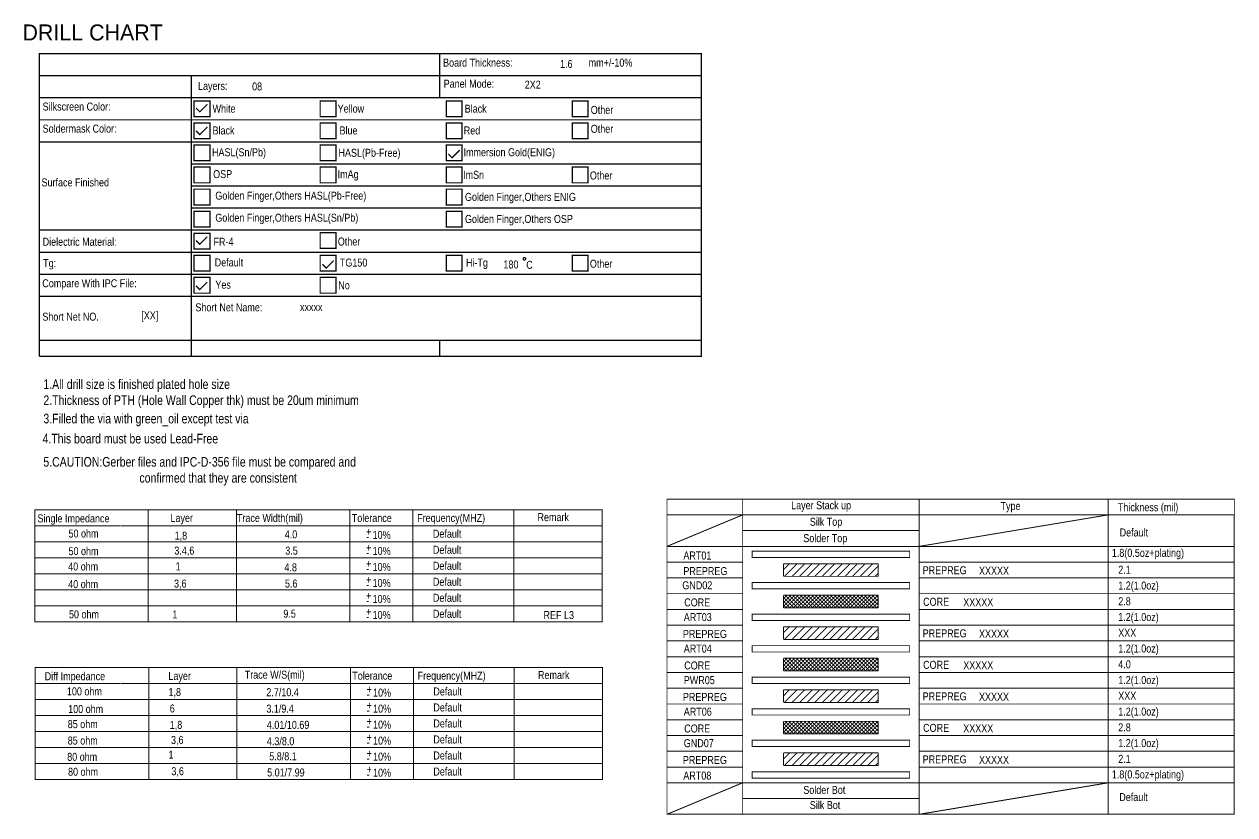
# Model space of a CAD drawing. Extents: x -9 to 288, y -8 to 181.
# Drawn here: x 96.2 to 288.3, y 55.2 to 180.6 of the extents above; entities that cross this region are included whole.
import ezdxf

# ---------------------------------------------------------------- set-up
doc = ezdxf.new("R2010")
doc.units = 0
doc.layers.add('BOARD_GEOMETRY_DIMENSION', color=2, linetype='CONTINUOUS')

msp = doc.modelspace()

# ---------------------------------------------------------------- linework, layer by layer
at = {"layer": 'BOARD_GEOMETRY_DIMENSION'}
for points, const_width in [([(203.612242, 130.43916), (98.612198, 130.43916), (98.612198, 175.939196), (203.612242, 175.939196)], 0.2032), ([(123.153424, 165.939216), (125.653546, 165.939216), (125.653546, 168.439338), (123.153424, 168.439338)], 0.2032), ([(143.153384, 165.939216), (145.653506, 165.939216), (145.653506, 168.439338), (143.153384, 168.439338)], 0.2032), ([(163.153344, 165.939216), (165.653466, 165.939216), (165.653466, 168.439338), (163.153344, 168.439338)], 0.2032), ([(183.153558, 165.939216), (185.653426, 165.939216), (185.653426, 168.439338), (183.153558, 168.439338)], 0.2032), ([(123.153424, 162.43935), (125.653546, 162.43935), (125.653546, 164.939218), (123.153424, 164.939218)], 0.2032), ([(143.153384, 162.43935), (145.653506, 162.43935), (145.653506, 164.939218), (143.153384, 164.939218)], 0.2032), ([(163.153344, 162.43935), (165.653466, 162.43935), (165.653466, 164.939218), (163.153344, 164.939218)], 0.2032), ([(183.153558, 162.43935), (185.653426, 162.43935), (185.653426, 164.939218), (183.153558, 164.939218)], 0.2032), ([(123.153424, 158.93923), (125.653546, 158.93923), (125.653546, 161.439352), (123.153424, 161.439352)], 0.2032), ([(143.153384, 158.93923), (145.653506, 158.93923), (145.653506, 161.439352), (143.153384, 161.439352)], 0.2032), ([(163.153344, 158.93923), (165.653466, 158.93923), (165.653466, 161.439352), (163.153344, 161.439352)], 0.2032), ([(123.153424, 155.439364), (125.653546, 155.439364), (125.653546, 157.939232), (123.153424, 157.939232)], 0.2032), ([(143.153384, 155.439364), (145.653506, 155.439364), (145.653506, 157.939232), (143.153384, 157.939232)], 0.2032), ([(163.153344, 155.439364), (165.653466, 155.439364), (165.653466, 157.939232), (163.153344, 157.939232)], 0.2032), ([(183.153558, 155.439364), (185.653426, 155.439364), (185.653426, 157.939232), (183.153558, 157.939232)], 0.2032), ([(123.153424, 151.939244), (125.653546, 151.939244), (125.653546, 154.439366), (123.153424, 154.439366)], 0.2032), ([(163.153344, 151.939244), (165.653466, 151.939244), (165.653466, 154.439366), (163.153344, 154.439366)], 0.2032), ([(123.153424, 148.439378), (125.653546, 148.439378), (125.653546, 150.939246), (123.153424, 150.939246)], 0.2032), ([(163.153344, 148.439378), (165.653466, 148.439378), (165.653466, 150.939246), (163.153344, 150.939246)], 0.2032), ([(123.153424, 144.939258), (125.653546, 144.939258), (125.653546, 147.43938), (123.153424, 147.43938)], 0.2032), ([(143.153384, 145.039334), (145.653506, 145.039334), (145.653506, 147.539202), (143.153384, 147.539202)], 0.2032), ([(123.153424, 141.439392), (125.653546, 141.439392), (125.653546, 143.93926), (123.153424, 143.93926)], 0.2032), ([(143.153384, 141.439392), (145.653506, 141.439392), (145.653506, 143.93926), (143.153384, 143.93926)], 0.2032), ([(163.153344, 141.439392), (165.653466, 141.439392), (165.653466, 143.93926), (163.153344, 143.93926)], 0.2032), ([(183.153558, 141.439392), (185.653426, 141.439392), (185.653426, 143.93926), (183.153558, 143.93926)], 0.2032), ([(123.153424, 137.939272), (125.653546, 137.939272), (125.653546, 140.439394), (123.153424, 140.439394)], 0.2032), ([(143.153384, 137.939272), (145.653506, 137.939272), (145.653506, 140.439394), (143.153384, 140.439394)], 0.2032), ([(288.17951, 105.27157), (288.17951, 102.771702), (198.17969, 102.771702), (198.17969, 105.27157)], 0.150114), ([(97.87509, 103.5812), (187.87491, 103.5812), (187.87491, 93.4212), (97.87509, 93.4212)], 0.151892), ([(211.679536, 96.021652), (236.679486, 96.021652), (236.679486, 97.02165), (211.679536, 97.02165)], 0.150114), ([(211.679536, 91.021662), (236.679486, 91.021662), (236.679486, 92.02166), (211.679536, 92.02166)], 0.150114), ([(211.679536, 86.021672), (236.679486, 86.021672), (236.679486, 87.02167), (211.679536, 87.02167)], 0.150114), ([(211.679536, 81.021682), (236.679486, 81.021682), (236.679486, 82.02168), (211.679536, 82.02168)], 0.150114), ([(97.95129, 78.5622), (187.95111, 78.5622), (187.95111, 68.4022), (97.95129, 68.4022)], 0.151892), ([(211.679536, 76.021692), (236.679486, 76.021692), (236.679486, 77.02169), (211.679536, 77.02169)], 0.150114), ([(211.679536, 71.021702), (236.679486, 71.021702), (236.679486, 72.0217), (211.679536, 72.0217)], 0.150114), ([(211.679536, 66.021712), (236.679486, 66.021712), (236.679486, 67.02171), (211.679536, 67.02171)], 0.150114), ([(211.679536, 61.021722), (236.679486, 61.021722), (236.679486, 62.02172), (211.679536, 62.02172)], 0.150114), ([(198.17969, 55.27167), (288.17951, 55.27167), (288.17951, 60.27166), (198.17969, 60.27166)], 0.1524)]:
    msp.add_lwpolyline(points, close=True, dxfattribs=dict(at, const_width=const_width))
for points, const_width in [([(162.112198, 175.939196), (162.112198, 172.43933)], 0.2032), ([(98.612198, 172.43933), (203.612242, 172.43933)], 0.2032), ([(122.702066, 172.43933), (122.702066, 168.93921)], 0.2032), ([(162.112198, 172.43933), (162.112198, 168.93921)], 0.2032), ([(98.612198, 168.93921), (203.612242, 168.93921)], 0.2032), ([(122.702066, 161.939224), (122.702066, 168.93921)], 0.2032), ([(123.453398, 167.300656), (124.053346, 166.700708), (125.253496, 167.900604)], 0.2032), ([(98.612198, 165.439344), (203.612242, 165.439344)], 0.2032), ([(123.453398, 163.70046), (124.053346, 163.100512), (125.253496, 164.300662)], 0.2032), ([(98.612198, 161.939224), (201.482198, 161.939224)], 0.2032), ([(98.612198, 161.939224), (203.612242, 161.939224)], 0.2032), ([(122.702066, 146.359372), (122.702066, 161.939224)], 0.2032), ([(163.488751, 160.02), (164.088699, 159.420052), (165.288849, 160.619948)], 0.2032), ([(122.702066, 158.439358), (203.612242, 158.439358)], 0.2032), ([(122.702066, 154.939238), (203.612242, 154.939238)], 0.2032), ([(122.702066, 151.439372), (203.612242, 151.439372)], 0.2032), ([(98.612198, 147.939252), (203.612242, 147.939252)], 0.2032), ([(122.702066, 147.939252), (122.702066, 144.439386)], 0.2032), ([(123.453398, 146.300698), (124.053346, 145.700496), (125.253496, 146.900646)], 0.2032), ([(98.612198, 144.439386), (203.612242, 144.439386)], 0.2032), ([(122.702066, 140.939266), (122.702066, 144.439386)], 0.2032), ([(143.524351, 142.5194), (144.124299, 141.919452), (145.324449, 143.119348)], 0.2032), ([(98.612198, 140.939266), (203.612242, 140.939266)], 0.2032), ([(122.702066, 140.939266), (122.702066, 137.4394)], 0.2032), ([(123.453398, 139.10056), (124.053346, 138.500612), (125.253496, 139.700508)], 0.2032), ([(98.612198, 137.4394), (203.612242, 137.4394)], 0.2032), ([(122.702066, 137.4394), (122.702066, 130.528568)], 0.2032), ([(203.612242, 130.43916), (203.612242, 127.89916), (98.612198, 127.89916)], 0.2032), ([(98.612198, 127.89916), (98.612198, 130.43916)], 0.2032), ([(122.702066, 130.43916), (122.702066, 127.89916)], 0.2032), ([(162.112198, 130.43916), (162.112198, 127.89916)], 0.2032), ([(210.179666, 60.27166), (210.179666, 105.27157)], 0.1524), ([(238.17961, 60.27166), (238.17961, 105.27157)], 0.1524), ([(268.17955, 60.27166), (268.17955, 105.27157)], 0.1524), ([(115.875054, 103.5812), (115.875054, 93.46692)], 0.151892), ([(129.875026, 103.5812), (129.875026, 93.46692)], 0.151892), ([(147.87499, 103.5812), (147.87499, 93.46692)], 0.151892), ([(157.87497, 103.5812), (157.87497, 93.46692)], 0.151892), ([(173.874938, 103.5812), (173.874938, 93.46692)], 0.151892), ([(198.17969, 97.771712), (210.179666, 102.771702)], 0.1524), ([(198.17969, 60.27166), (198.17969, 102.771702)], 0.1524), ([(238.17961, 97.771712), (268.17955, 102.771702)], 0.1524), ([(288.17951, 60.27166), (288.17951, 102.771702)], 0.1524), ([(111.411004, 101.0412), (97.87509, 101.0412)], 0.151892), ([(111.465106, 101.0412), (187.87491, 101.0412)], 0.151892), ([(210.179666, 100.27158), (238.17961, 100.27158)], 0.1524), ([(97.87509, 98.5012), (187.87491, 98.5012)], 0.151892), ([(97.87509, 95.9612), (187.87491, 95.9612)], 0.151892), ([(198.17969, 97.771712), (210.179666, 97.771712)], 0.150114), ([(210.179666, 97.771712), (238.17961, 97.771712)], 0.1524), ([(238.17961, 97.771712), (268.17955, 97.771712)], 0.1524), ([(268.17955, 97.771712), (288.17951, 97.771712)], 0.1524), ([(198.17969, 95.27159), (210.179666, 95.27159)], 0.150114), ([(216.679526, 95.021654), (231.679496, 95.021654)], 0.150114), ([(216.679526, 95.021654), (216.679526, 93.021658)], 0.150114), ([(216.679526, 93.021658), (231.679496, 93.021658), (231.679496, 95.021654)], 0.150114), ([(216.679526, 94.0816), (217.599514, 95.011494)], 0.150114), ([(216.81948, 93.021658), (218.779598, 94.981522)], 0.150114), ([(218.01963, 93.021658), (219.989654, 95.001588)], 0.150114), ([(219.219526, 93.021658), (221.19971, 95.001588)], 0.150114), ([(220.419676, 93.021658), (222.399606, 95.001588)], 0.150114), ([(221.619572, 93.021658), (223.609662, 95.011494)], 0.150114), ([(222.819722, 93.021658), (224.789492, 94.991682)], 0.150114), ([(224.019618, 93.021658), (225.999548, 95.001588)], 0.150114), ([(225.219514, 93.021658), (227.189538, 94.991682)], 0.150114), ([(226.419664, 93.021658), (228.389688, 95.001588)], 0.150114), ([(227.61956, 93.021658), (229.589584, 94.991682)], 0.150114), ([(228.81971, 93.021658), (230.79964, 95.001588)], 0.150114), ([(230.019606, 93.021658), (231.679496, 94.681548)], 0.150114), ([(238.17961, 95.27159), (268.17955, 95.27159)], 0.1524), ([(268.17955, 95.27159), (288.17951, 95.27159)], 0.1524), ([(187.87491, 93.4212), (187.87491, 90.8812), (97.87509, 90.8812), (97.87509, 93.4212)], 0.151892), ([(115.875054, 93.46692), (115.875054, 90.8812)], 0.151892), ([(129.875026, 93.46692), (129.875026, 90.8812)], 0.151892), ([(147.87499, 93.4212), (147.87499, 90.8812)], 0.151892), ([(157.87497, 93.46692), (157.87497, 90.8812)], 0.151892), ([(173.874938, 93.46692), (173.874938, 90.8812)], 0.151892), ([(198.17969, 92.771722), (210.179666, 92.771722)], 0.150114), ([(231.219502, 93.021658), (231.659684, 93.461586)], 0.150114), ([(238.17961, 92.771722), (268.17955, 92.771722)], 0.1524), ([(268.17955, 92.771722), (288.17951, 92.771722)], 0.1524), ([(187.87491, 90.8812), (187.87491, 88.3412), (97.87509, 88.3412), (97.87509, 90.8812)], 0.151892), ([(115.875054, 90.92692), (115.875054, 88.3412)], 0.151892), ([(129.875026, 90.92692), (129.875026, 88.3412)], 0.151892), ([(147.87499, 90.8812), (147.87499, 88.3412)], 0.151892), ([(157.87497, 90.92692), (157.87497, 88.3412)], 0.151892), ([(173.874938, 90.92692), (173.874938, 88.3412)], 0.151892), ([(198.17969, 90.2716), (210.179666, 90.2716)], 0.150114), ([(238.17961, 90.2716), (268.17955, 90.2716)], 0.1524), ([(268.17955, 90.2716), (288.17951, 90.2716)], 0.1524), ([(187.87491, 88.3412), (187.87491, 85.8012), (97.87509, 85.8012), (97.87509, 88.3412)], 0.151892), ([(115.875054, 88.38692), (115.875054, 85.8012)], 0.151892), ([(129.875026, 88.38692), (129.875026, 85.8012)], 0.151892), ([(147.87499, 88.3412), (147.87499, 85.8012)], 0.151892), ([(157.87497, 88.38692), (157.87497, 85.8012)], 0.151892), ([(173.874938, 88.38692), (173.874938, 85.8012)], 0.151892), ([(231.679496, 90.021664), (216.679526, 90.021664)], 0.150114), ([(216.679526, 88.28151), (218.41968, 90.021664)], 0.150114), ([(216.679526, 88.881712), (217.819478, 90.021664)], 0.150114), ([(216.679526, 88.021668), (216.679526, 90.021664)], 0.150114), ([(216.679526, 89.48166), (217.21953, 90.021664)], 0.150114), ([(218.319604, 88.021668), (216.679526, 89.661492)], 0.150114), ([(217.719656, 88.021668), (216.679526, 89.061544)], 0.150114), ([(217.119708, 88.021668), (216.679526, 88.461596)], 0.150114), ([(218.919552, 88.021668), (216.919556, 90.021664)], 0.150114), ([(217.019632, 88.021668), (219.019628, 90.021664)], 0.150114), ([(219.5195, 88.021668), (217.519504, 90.021664)], 0.150114), ([(217.61958, 88.021668), (219.619576, 90.021664)], 0.150114), ([(220.119702, 88.021668), (218.119706, 90.021664)], 0.150114), ([(218.219528, 88.021668), (220.219524, 90.021664)], 0.150114), ([(220.71965, 88.021668), (218.719654, 90.021664)], 0.150114), ([(218.819476, 88.021668), (220.819726, 90.021664)], 0.150114), ([(221.319598, 88.021668), (219.319602, 90.021664)], 0.150114), ([(219.419678, 88.021668), (221.419674, 90.021664)], 0.150114), ([(221.919546, 88.021668), (219.91955, 90.021664)], 0.150114), ([(220.019626, 88.021668), (222.019622, 90.021664)], 0.150114), ([(222.519494, 88.021668), (220.519498, 90.021664)], 0.150114), ([(220.619574, 88.021668), (222.61957, 90.021664)], 0.150114), ([(223.119696, 88.021668), (221.1197, 90.021664)], 0.150114), ([(221.219522, 88.021668), (223.219518, 90.021664)], 0.150114), ([(223.719644, 88.021668), (221.719648, 90.021664)], 0.150114), ([(221.819724, 88.021668), (223.81972, 90.021664)], 0.150114), ([(224.319592, 88.021668), (222.319596, 90.021664)], 0.150114), ([(222.419672, 88.021668), (224.419668, 90.021664)], 0.150114), ([(224.91954, 88.021668), (222.919544, 90.021664)], 0.150114), ([(223.01962, 88.021668), (225.019616, 90.021664)], 0.150114), ([(225.519488, 88.021668), (223.519492, 90.021664)], 0.150114), ([(223.619568, 88.021668), (225.619564, 90.021664)], 0.150114), ([(226.11969, 88.021668), (224.119694, 90.021664)], 0.150114), ([(224.219516, 88.021668), (226.219512, 90.021664)], 0.150114), ([(226.719638, 88.021668), (224.719642, 90.021664)], 0.150114), ([(224.819718, 88.021668), (226.819714, 90.021664)], 0.150114), ([(227.319586, 88.021668), (225.31959, 90.021664)], 0.150114), ([(225.419666, 88.021668), (227.419662, 90.021664)], 0.150114), ([(227.919534, 88.021668), (225.919538, 90.021664)], 0.150114), ([(226.019614, 88.021668), (228.01961, 90.021664)], 0.150114), ([(228.519482, 88.021668), (226.519486, 90.021664)], 0.150114), ([(226.619562, 88.021668), (228.619558, 90.021664)], 0.150114), ([(229.119684, 88.021668), (227.119688, 90.021664)], 0.150114), ([(227.21951, 88.021668), (229.219506, 90.021664)], 0.150114), ([(229.719632, 88.021668), (227.719636, 90.021664)], 0.150114), ([(227.819712, 88.021668), (229.819708, 90.021664)], 0.150114), ([(230.31958, 88.021668), (228.319584, 90.021664)], 0.150114), ([(228.41966, 88.021668), (230.419656, 90.021664)], 0.150114), ([(230.919528, 88.021668), (228.919532, 90.021664)], 0.150114), ([(229.019608, 88.021668), (231.019604, 90.021664)], 0.150114), ([(231.519476, 88.021668), (229.51948, 90.021664)], 0.150114), ([(229.619556, 88.021668), (231.619552, 90.021664)], 0.150114), ([(231.66959, 88.471502), (230.119682, 90.021664)], 0.150114), ([(230.219504, 88.021668), (231.679496, 89.48166)], 0.150114), ([(231.66959, 89.071704), (230.71963, 90.021664)], 0.150114), ([(230.819706, 88.021668), (231.679496, 88.881712)], 0.150114), ([(231.679496, 89.661492), (231.319578, 90.021664)], 0.150114), ([(231.419654, 88.021668), (231.659684, 88.271604)], 0.150114), ([(231.679496, 88.021668), (231.679496, 90.021664)], 0.150114), ([(198.17969, 87.771478), (210.179666, 87.771478)], 0.150114), ([(231.679496, 88.021668), (216.679526, 88.021668)], 0.150114), ([(238.17961, 87.771478), (268.17955, 87.771478)], 0.1524), ([(268.17955, 87.771478), (288.17951, 87.771478)], 0.1524), ([(198.17969, 85.27161), (210.179666, 85.27161)], 0.150114), ([(216.679526, 85.021674), (231.679496, 85.021674)], 0.150114), ([(216.679526, 85.021674), (216.679526, 83.021678)], 0.150114), ([(216.679526, 83.021678), (231.679496, 83.021678), (231.679496, 85.021674)], 0.150114), ([(216.679526, 84.08162), (217.599514, 85.011514)], 0.150114), ([(216.81948, 83.021678), (218.779598, 84.981542)], 0.150114), ([(218.01963, 83.021678), (219.989654, 85.001608)], 0.150114), ([(219.219526, 83.021678), (221.19971, 85.001608)], 0.150114), ([(220.419676, 83.021678), (222.399606, 85.001608)], 0.150114), ([(221.619572, 83.021678), (223.609662, 85.011514)], 0.150114), ([(222.819722, 83.021678), (224.789492, 84.991702)], 0.150114), ([(224.019618, 83.021678), (225.999548, 85.001608)], 0.150114), ([(225.219514, 83.021678), (227.189538, 84.991702)], 0.150114), ([(226.419664, 83.021678), (228.389688, 85.001608)], 0.150114), ([(227.61956, 83.021678), (229.589584, 84.991702)], 0.150114), ([(228.81971, 83.021678), (230.79964, 85.001608)], 0.150114), ([(230.019606, 83.021678), (231.679496, 84.681568)], 0.150114), ([(238.17961, 85.27161), (268.17955, 85.27161)], 0.1524), ([(268.17955, 85.27161), (288.17951, 85.27161)], 0.1524), ([(198.17969, 82.771488), (210.179666, 82.771488)], 0.150114), ([(231.219502, 83.021678), (231.659684, 83.461606)], 0.150114), ([(238.17961, 82.771488), (268.17955, 82.771488)], 0.1524), ([(268.17955, 82.771488), (288.17951, 82.771488)], 0.1524), ([(198.17969, 80.27162), (210.179666, 80.27162)], 0.150114), ([(216.679526, 79.48168), (217.21953, 80.021684)], 0.150114), ([(216.679526, 78.881478), (217.819478, 80.021684)], 0.150114), ([(231.679496, 80.021684), (216.679526, 80.021684)], 0.150114), ([(216.679526, 78.021688), (216.679526, 80.021684)], 0.150114), ([(216.679526, 78.28153), (218.41968, 80.021684)], 0.150114), ([(218.319604, 78.021688), (216.679526, 79.661512)], 0.150114), ([(217.719656, 78.021688), (216.679526, 79.061564)], 0.150114), ([(218.919552, 78.021688), (216.919556, 80.021684)], 0.150114), ([(217.019632, 78.021688), (219.019628, 80.021684)], 0.150114), ([(219.5195, 78.021688), (217.519504, 80.021684)], 0.150114), ([(217.61958, 78.021688), (219.619576, 80.021684)], 0.150114), ([(220.119702, 78.021688), (218.119706, 80.021684)], 0.150114), ([(218.219528, 78.021688), (220.219524, 80.021684)], 0.150114), ([(220.71965, 78.021688), (218.719654, 80.021684)], 0.150114), ([(218.819476, 78.021688), (220.819726, 80.021684)], 0.150114), ([(221.319598, 78.021688), (219.319602, 80.021684)], 0.150114), ([(219.419678, 78.021688), (221.419674, 80.021684)], 0.150114), ([(221.919546, 78.021688), (219.91955, 80.021684)], 0.150114), ([(220.019626, 78.021688), (222.019622, 80.021684)], 0.150114), ([(222.519494, 78.021688), (220.519498, 80.021684)], 0.150114), ([(220.619574, 78.021688), (222.61957, 80.021684)], 0.150114), ([(223.119696, 78.021688), (221.1197, 80.021684)], 0.150114), ([(221.219522, 78.021688), (223.219518, 80.021684)], 0.150114), ([(223.719644, 78.021688), (221.719648, 80.021684)], 0.150114), ([(221.819724, 78.021688), (223.81972, 80.021684)], 0.150114), ([(224.319592, 78.021688), (222.319596, 80.021684)], 0.150114), ([(222.419672, 78.021688), (224.419668, 80.021684)], 0.150114), ([(224.91954, 78.021688), (222.919544, 80.021684)], 0.150114), ([(223.01962, 78.021688), (225.019616, 80.021684)], 0.150114), ([(225.519488, 78.021688), (223.519492, 80.021684)], 0.150114), ([(223.619568, 78.021688), (225.619564, 80.021684)], 0.150114), ([(226.11969, 78.021688), (224.119694, 80.021684)], 0.150114), ([(224.219516, 78.021688), (226.219512, 80.021684)], 0.150114), ([(226.719638, 78.021688), (224.719642, 80.021684)], 0.150114), ([(224.819718, 78.021688), (226.819714, 80.021684)], 0.150114), ([(227.319586, 78.021688), (225.31959, 80.021684)], 0.150114), ([(225.419666, 78.021688), (227.419662, 80.021684)], 0.150114), ([(227.919534, 78.021688), (225.919538, 80.021684)], 0.150114), ([(226.019614, 78.021688), (228.01961, 80.021684)], 0.150114), ([(228.519482, 78.021688), (226.519486, 80.021684)], 0.150114), ([(226.619562, 78.021688), (228.619558, 80.021684)], 0.150114), ([(229.119684, 78.021688), (227.119688, 80.021684)], 0.150114), ([(227.21951, 78.021688), (229.219506, 80.021684)], 0.150114), ([(229.719632, 78.021688), (227.719636, 80.021684)], 0.150114), ([(227.819712, 78.021688), (229.819708, 80.021684)], 0.150114), ([(230.31958, 78.021688), (228.319584, 80.021684)], 0.150114), ([(228.41966, 78.021688), (230.419656, 80.021684)], 0.150114), ([(230.919528, 78.021688), (228.919532, 80.021684)], 0.150114), ([(229.019608, 78.021688), (231.019604, 80.021684)], 0.150114), ([(231.519476, 78.021688), (229.51948, 80.021684)], 0.150114), ([(229.619556, 78.021688), (231.619552, 80.021684)], 0.150114), ([(231.66959, 78.471522), (230.119682, 80.021684)], 0.150114), ([(230.219504, 78.021688), (231.679496, 79.48168)], 0.150114), ([(231.66959, 79.071724), (230.71963, 80.021684)], 0.150114), ([(230.819706, 78.021688), (231.679496, 78.881478)], 0.150114), ([(231.679496, 79.661512), (231.319578, 80.021684)], 0.150114), ([(231.679496, 78.021688), (231.679496, 80.021684)], 0.150114), ([(238.17961, 80.27162), (268.17955, 80.27162)], 0.1524), ([(268.17955, 80.27162), (288.17951, 80.27162)], 0.1524), ([(115.951254, 78.5622), (115.951254, 68.408042)], 0.151892), ([(129.951226, 78.5622), (129.951226, 68.408042)], 0.151892), ([(147.95119, 78.5622), (147.95119, 68.408042)], 0.151892), ([(157.95117, 78.5622), (157.95117, 68.408042)], 0.151892), ([(173.951138, 78.5622), (173.951138, 68.408042)], 0.151892), ([(198.17969, 77.771498), (210.179666, 77.771498)], 0.150114), ([(217.119708, 78.021688), (216.679526, 78.461616)], 0.150114), ([(231.679496, 78.021688), (216.679526, 78.021688)], 0.150114), ([(231.419654, 78.021688), (231.659684, 78.271624)], 0.150114), ([(238.17961, 77.771498), (268.17955, 77.771498)], 0.1524), ([(268.17955, 77.771498), (288.17951, 77.771498)], 0.1524), ([(111.487204, 76.0222), (97.95129, 76.0222)], 0.151892), ([(111.541306, 76.0222), (187.95111, 76.0222)], 0.151892), ([(198.17969, 75.27163), (210.179666, 75.27163)], 0.150114), ([(216.679526, 75.021694), (231.679496, 75.021694)], 0.150114), ([(216.679526, 73.021698), (231.679496, 73.021698), (231.679496, 75.021694)], 0.150114), ([(216.679526, 75.021694), (216.679526, 73.021698)], 0.150114), ([(216.679526, 74.08164), (217.599514, 75.011534)], 0.150114), ([(216.81948, 73.021698), (218.779598, 74.981562)], 0.150114), ([(218.01963, 73.021698), (219.989654, 75.001628)], 0.150114), ([(219.219526, 73.021698), (221.19971, 75.001628)], 0.150114), ([(220.419676, 73.021698), (222.399606, 75.001628)], 0.150114), ([(221.619572, 73.021698), (223.609662, 75.011534)], 0.150114), ([(222.819722, 73.021698), (224.789492, 74.991722)], 0.150114), ([(224.019618, 73.021698), (225.999548, 75.001628)], 0.150114), ([(225.219514, 73.021698), (227.189538, 74.991722)], 0.150114), ([(226.419664, 73.021698), (228.389688, 75.001628)], 0.150114), ([(227.61956, 73.021698), (229.589584, 74.991722)], 0.150114), ([(228.81971, 73.021698), (230.79964, 75.001628)], 0.150114), ([(238.17961, 75.27163), (268.17955, 75.27163)], 0.1524), ([(268.17955, 75.27163), (288.17951, 75.27163)], 0.1524), ([(97.95129, 73.4822), (187.95111, 73.4822)], 0.151892), ([(230.019606, 73.021698), (231.679496, 74.681588)], 0.150114), ([(231.219502, 73.021698), (231.659684, 73.461626)], 0.150114), ([(198.17969, 72.771508), (210.179666, 72.771508)], 0.150114), ([(238.17961, 72.771508), (268.17955, 72.771508)], 0.1524), ([(268.17955, 72.771508), (288.17951, 72.771508)], 0.1524), ([(97.95129, 70.9422), (187.95111, 70.9422)], 0.151892), ([(198.17969, 70.27164), (210.179666, 70.27164)], 0.150114), ([(216.679526, 69.4817), (217.21953, 70.021704)], 0.150114), ([(216.679526, 68.021708), (216.679526, 70.021704)], 0.150114), ([(216.679526, 68.881498), (217.819478, 70.021704)], 0.150114), ([(216.679526, 68.28155), (218.41968, 70.021704)], 0.150114), ([(231.679496, 70.021704), (216.679526, 70.021704)], 0.150114), ([(218.319604, 68.021708), (216.679526, 69.661532)], 0.150114), ([(218.919552, 68.021708), (216.919556, 70.021704)], 0.150114), ([(217.019632, 68.021708), (219.019628, 70.021704)], 0.150114), ([(219.5195, 68.021708), (217.519504, 70.021704)], 0.150114), ([(217.61958, 68.021708), (219.619576, 70.021704)], 0.150114), ([(220.119702, 68.021708), (218.119706, 70.021704)], 0.150114), ([(218.219528, 68.021708), (220.219524, 70.021704)], 0.150114), ([(220.71965, 68.021708), (218.719654, 70.021704)], 0.150114), ([(218.819476, 68.021708), (220.819726, 70.021704)], 0.150114), ([(221.319598, 68.021708), (219.319602, 70.021704)], 0.150114), ([(219.419678, 68.021708), (221.419674, 70.021704)], 0.150114), ([(221.919546, 68.021708), (219.91955, 70.021704)], 0.150114), ([(220.019626, 68.021708), (222.019622, 70.021704)], 0.150114), ([(222.519494, 68.021708), (220.519498, 70.021704)], 0.150114), ([(220.619574, 68.021708), (222.61957, 70.021704)], 0.150114), ([(223.119696, 68.021708), (221.1197, 70.021704)], 0.150114), ([(221.219522, 68.021708), (223.219518, 70.021704)], 0.150114), ([(223.719644, 68.021708), (221.719648, 70.021704)], 0.150114), ([(221.819724, 68.021708), (223.81972, 70.021704)], 0.150114), ([(224.319592, 68.021708), (222.319596, 70.021704)], 0.150114), ([(222.419672, 68.021708), (224.419668, 70.021704)], 0.150114), ([(224.91954, 68.021708), (222.919544, 70.021704)], 0.150114), ([(223.01962, 68.021708), (225.019616, 70.021704)], 0.150114), ([(225.519488, 68.021708), (223.519492, 70.021704)], 0.150114), ([(223.619568, 68.021708), (225.619564, 70.021704)], 0.150114), ([(226.11969, 68.021708), (224.119694, 70.021704)], 0.150114), ([(224.219516, 68.021708), (226.219512, 70.021704)], 0.150114), ([(226.719638, 68.021708), (224.719642, 70.021704)], 0.150114), ([(224.819718, 68.021708), (226.819714, 70.021704)], 0.150114), ([(227.319586, 68.021708), (225.31959, 70.021704)], 0.150114), ([(225.419666, 68.021708), (227.419662, 70.021704)], 0.150114), ([(227.919534, 68.021708), (225.919538, 70.021704)], 0.150114), ([(226.019614, 68.021708), (228.01961, 70.021704)], 0.150114), ([(228.519482, 68.021708), (226.519486, 70.021704)], 0.150114), ([(226.619562, 68.021708), (228.619558, 70.021704)], 0.150114), ([(229.119684, 68.021708), (227.119688, 70.021704)], 0.150114), ([(227.21951, 68.021708), (229.219506, 70.021704)], 0.150114), ([(229.719632, 68.021708), (227.719636, 70.021704)], 0.150114), ([(227.819712, 68.021708), (229.819708, 70.021704)], 0.150114), ([(230.31958, 68.021708), (228.319584, 70.021704)], 0.150114), ([(228.41966, 68.021708), (230.419656, 70.021704)], 0.150114), ([(230.919528, 68.021708), (228.919532, 70.021704)], 0.150114), ([(229.019608, 68.021708), (231.019604, 70.021704)], 0.150114), ([(231.519476, 68.021708), (229.51948, 70.021704)], 0.150114), ([(229.619556, 68.021708), (231.619552, 70.021704)], 0.150114), ([(231.66959, 68.471542), (230.119682, 70.021704)], 0.150114), ([(230.219504, 68.021708), (231.679496, 69.4817)], 0.150114), ([(231.66959, 69.07149), (230.71963, 70.021704)], 0.150114), ([(231.679496, 69.661532), (231.319578, 70.021704)], 0.150114), ([(231.679496, 68.021708), (231.679496, 70.021704)], 0.150114), ([(238.17961, 70.27164), (268.17955, 70.27164)], 0.1524), ([(268.17955, 70.27164), (288.17951, 70.27164)], 0.1524), ([(187.95111, 68.4022), (187.95111, 65.8622), (97.95129, 65.8622), (97.95129, 68.4022)], 0.151892), ([(115.951254, 68.408042), (115.951254, 65.8622)], 0.151892), ([(129.951226, 68.4022), (129.951226, 65.8622)], 0.151892), ([(147.95119, 68.408042), (147.95119, 65.8622)], 0.151892), ([(157.95117, 68.408042), (157.95117, 65.8622)], 0.151892), ([(173.951138, 68.408042), (173.951138, 65.8622)], 0.151892), ([(198.17969, 67.771518), (210.179666, 67.771518)], 0.150114), ([(217.719656, 68.021708), (216.679526, 69.061584)], 0.150114), ([(217.119708, 68.021708), (216.679526, 68.461636)], 0.150114), ([(231.679496, 68.021708), (216.679526, 68.021708)], 0.150114), ([(230.819706, 68.021708), (231.679496, 68.881498)], 0.150114), ([(231.419654, 68.021708), (231.659684, 68.271644)], 0.150114), ([(238.17961, 67.771518), (268.17955, 67.771518)], 0.1524), ([(268.17955, 67.771518), (288.17951, 67.771518)], 0.1524), ([(187.95111, 65.8622), (187.95111, 63.3222), (97.95129, 63.3222), (97.95129, 65.8622)], 0.151892), ([(115.951254, 65.868042), (115.951254, 63.3222)], 0.151892), ([(129.951226, 65.8622), (129.951226, 63.3222)], 0.151892), ([(147.95119, 65.868042), (147.95119, 63.3222)], 0.151892), ([(157.95117, 65.868042), (157.95117, 63.3222)], 0.151892), ([(173.951138, 65.868042), (173.951138, 63.3222)], 0.151892), ([(198.17969, 65.27165), (210.179666, 65.27165)], 0.150114), ([(238.17961, 65.27165), (268.17955, 65.27165)], 0.1524), ([(268.17955, 65.27165), (288.17951, 65.27165)], 0.1524), ([(187.95111, 63.3222), (187.95111, 60.7822), (97.95129, 60.7822), (97.95129, 63.3222)], 0.151892), ([(115.951254, 63.328042), (115.951254, 60.7822)], 0.151892), ([(129.951226, 63.3222), (129.951226, 60.7822)], 0.151892), ([(147.95119, 63.328042), (147.95119, 60.7822)], 0.151892), ([(157.95117, 63.328042), (157.95117, 60.7822)], 0.151892), ([(173.951138, 63.328042), (173.951138, 60.7822)], 0.151892), ([(216.679526, 65.021714), (231.679496, 65.021714)], 0.150114), ([(216.679526, 63.021718), (231.679496, 63.021718), (231.679496, 65.021714)], 0.150114), ([(216.679526, 65.021714), (216.679526, 63.021718)], 0.150114), ([(216.679526, 64.08166), (217.599514, 65.011554)], 0.150114), ([(216.81948, 63.021718), (218.779598, 64.981582)], 0.150114), ([(218.01963, 63.021718), (219.989654, 65.001648)], 0.150114), ([(219.219526, 63.021718), (221.19971, 65.001648)], 0.150114), ([(220.419676, 63.021718), (222.399606, 65.001648)], 0.150114), ([(221.619572, 63.021718), (223.609662, 65.011554)], 0.150114), ([(222.819722, 63.021718), (224.789492, 64.991488)], 0.150114), ([(224.019618, 63.021718), (225.999548, 65.001648)], 0.150114), ([(225.219514, 63.021718), (227.189538, 64.991488)], 0.150114), ([(226.419664, 63.021718), (228.389688, 65.001648)], 0.150114), ([(227.61956, 63.021718), (229.589584, 64.991488)], 0.150114), ([(228.81971, 63.021718), (230.79964, 65.001648)], 0.150114), ([(230.019606, 63.021718), (231.679496, 64.681608)], 0.150114), ([(231.219502, 63.021718), (231.659684, 63.461646)], 0.150114), ([(198.17969, 62.771528), (210.179666, 62.771528)], 0.150114), ([(238.17961, 62.771528), (268.17955, 62.771528)], 0.1524), ([(268.17955, 62.771528), (288.17951, 62.771528)], 0.1524), ([(198.17969, 55.27167), (210.179666, 60.27166)], 0.1524), ([(210.179666, 55.27167), (210.179666, 60.27166)], 0.1524), ([(238.17961, 55.27167), (268.17955, 60.27166)], 0.1524), ([(238.17961, 55.27167), (238.17961, 60.27166)], 0.1524), ([(268.17955, 55.27167), (268.17955, 60.27166)], 0.1524), ([(210.179666, 57.771538), (238.17961, 57.771538)], 0.1524)]:
    msp.add_lwpolyline(points, dxfattribs=dict(at, const_width=const_width))
at = {"layer": 'BOARD_GEOMETRY_DIMENSION', "const_width": 0.2032}
msp.add_lwpolyline([(175.753014, 143.400526, 1), (175.353726, 143.400526, 1)], format="xyb", close=True, dxfattribs=at)

# ---------------------------------------------------------------- texts
at = {"layer": 'BOARD_GEOMETRY_DIMENSION'}
msp.add_text('  DRILL CHART', height=2.54, dxfattribs=at).set_placement((94.034864, 178.027584))
for s, height, width, p in [('Board Thickness:', 1.27, 0.84, (162.65525, 173.877224)), ('1.6', 1.27, 0.84, (181.205632, 173.677326)), ('mm+/-10%', 1.27, 0.84, (185.74258, 173.877224)), ('Layers:', 1.27, 0.84, (123.775216, 170.177206)), ('08', 1.27, 0.84, (132.353558, 170.100498)), ('Panel Mode:', 1.27, 0.84, (162.747198, 170.53433)), ('2X2', 1.27, 0.84, (175.605694, 170.377358)), ('Silkscreen Color:', 1.27, 0.84, (99.120198, 166.90721)), ('White', 1.27, 0.84, (126.080012, 166.577264)), ('Yellow', 1.27, 0.84, (145.932398, 166.577264)), ('Black', 1.27, 0.84, (166.080186, 166.577264)), ('Other', 1.27, 0.84, (186.080146, 166.377366)), ('Soldermask Color:', 1.27, 0.84, (99.120198, 163.407344)), ('Black', 1.27, 0.84, (126.080012, 163.117276)), ('Blue', 1.27, 0.84, (146.2278, 163.117276)), ('Red', 1.27, 0.84, (165.932358, 163.117276)), ('Other', 1.27, 0.84, (186.080146, 163.377372)), ('HASL(Sn/Pb)', 1.27, 0.84, (125.993906, 159.657288)), ('HASL(Pb-Free)', 1.27, 0.84, (146.06016, 159.5755)), ('Immersion Gold(ENIG)', 1.27, 0.84, (165.903148, 159.657288)), ('OSP', 1.27, 0.84, (126.175516, 156.1973)), ('Surface Finished', 1.27, 0.84, (98.94697, 154.877262)), ('ImAg', 1.27, 0.84, (145.927826, 156.177234)), ('ImSn', 1.27, 0.84, (165.82771, 156.077158)), ('Other', 1.27, 0.84, (185.940446, 155.977336)), ('Golden Finger,Others HASL(Pb-Free)', 1.27, 0.84, (126.524258, 152.77719)), ('Golden Finger,Others ENIG', 1.27, 0.84, (166.123366, 152.577292)), ('Golden Finger,Others HASL(Sn/Pb)', 1.27, 0.84, (126.524258, 149.277324)), ('Golden Finger,Others OSP', 1.27, 0.84, (166.123366, 149.077172)), ('Dielectric Material:', 1.27, 0.84, (99.12604, 145.457164)), ('FR-4', 1.27, 0.84, (126.22784, 145.457164)), ('Other', 1.27, 0.84, (145.95348, 145.500598)), ('Tg:', 1.27, 0.84, (99.205542, 142.077186)), ('Default', 1.27, 0.84, (126.42342, 142.183358)), ('TG150', 1.27, 0.84, (146.280124, 142.157196)), ('Hi-Tg', 1.27, 0.84, (166.280084, 142.157196)), ('180', 1.27, 0.84, (172.227748, 141.857222)), ('C', 1.27, 0.84, (175.853344, 141.80058)), ('Other', 1.27, 0.84, (185.940446, 141.977364)), ('Compare With IPC File:', 1.27, 0.84, (99.069144, 138.877294)), ('Yes', 1.27, 0.84, (126.527814, 138.64717)), ('No', 1.27, 0.84, (146.027648, 138.547348)), ('Short Net Name:', 1.27, 0.84, (123.359926, 135.057388)), ('Short Net NO.', 1.27, 0.84, (99.079558, 133.57733)), ('[XX]', 1.27, 0.84, (114.772948, 133.777228)), ('xxxxx', 1.27, 0.84, (139.953492, 135.100568)), ('1.All drill size is finished plated hole size', 1.524, 0.816667, (99.243642, 122.741944)), ('2.Thickness of PTH (Hole Wall Copper thk) must be 20um minimum', 1.524, 0.816667, (99.243642, 120.201944)), ('3.Filled the via with green_oil except test via', 1.524, 0.816667, (99.243642, 117.280944)), ('4.This board must be used Lead-Free', 1.524, 0.816667, (99.116642, 114.105944)), ('5.CAUTION:Gerber files and IPC-D-356 file must be compared and', 1.524, 0.816667, (99.243642, 110.422944)), ('confirmed that they are consistent', 1.524, 0.816667, (114.483642, 107.882944)), ('Layer Stack up', 1.27, 0.84, (217.869516, 103.661718)), ('Type', 1.27, 0.84, (251.089668, 103.54818)), ('Thickness (mil)', 1.27, 0.84, (269.704566, 103.348282)), ('Single Impedance', 1.27, 0.84, (98.303334, 101.577902)), ('Layer', 1.27, 0.84, (119.403368, 101.643688)), ('Trace Width(mil)', 1.27, 0.84, (129.944622, 101.643688)), ('Tolerance', 1.27, 0.84, (148.172932, 101.643688)), ('Frequency(MHZ)', 1.27, 0.84, (158.542482, 101.643688)), ('Remark', 1.27, 0.84, (177.629312, 101.7778)), ('Silk Top', 1.27, 0.84, (220.829632, 101.041708)), ('50 ohm', 1.27, 0.84, (103.22941, 99.177856)), ('1,8', 1.27, 0.84, (120.068594, 98.843592)), ('4.0', 1.27, 0.84, (137.533634, 99.043744)), ('+', 1.27, 0.84, (150.45309, 99.471226)), ('10%', 1.27, 0.84, (151.46909, 98.963226)), ('Default', 1.27, 0.84, (161.038032, 99.14382)), ('Default', 1.27, 0.84, (269.984474, 99.34829)), ('-', 1.27, 0.84, (150.45309, 98.709226)), ('+', 1.27, 0.84, (150.45309, 96.931226)), ('Solder Top', 1.27, 0.84, (219.799662, 98.44151)), ('50 ohm', 1.27, 0.84, (103.22941, 96.378014)), ('3.4,6', 1.27, 0.84, (120.01627, 96.466914)), ('3.5', 1.27, 0.84, (137.616184, 96.466914)), ('-', 1.27, 0.84, (150.45309, 96.169226)), ('10%', 1.27, 0.84, (151.46909, 96.423226)), ('Default', 1.27, 0.84, (161.038032, 96.60382)), ('ART01', 1.27, 0.84, (200.779634, 95.691706)), ('1.8(0.5oz+plating)', 1.27, 0.84, (268.749526, 96.111568)), ('40 ohm', 1.27, 0.84, (103.17861, 93.945456)), ('1', 1.27, 0.84, (120.2182, 93.963066)), ('4.8', 1.27, 0.84, (137.482834, 93.811344)), ('-', 1.27, 0.84, (150.45309, 93.629226)), ('+', 1.27, 0.84, (150.45309, 94.391226)), ('10%', 1.27, 0.84, (151.46909, 93.883226)), ('Default', 1.27, 0.84, (161.038032, 94.06382)), ('PREPREG', 1.27, 0.84, (200.779634, 93.221556)), ('PREPREG', 1.27, 0.84, (238.73968, 93.348302)), ('XXXXX', 1.27, 0.84, (247.679718, 93.271594)), ('2.1', 1.27, 0.84, (269.76959, 93.431614)), ('40 ohm', 1.27, 0.84, (103.17861, 91.145614)), ('3,6', 1.27, 0.84, (119.96547, 91.234514)), ('5.6', 1.27, 0.84, (137.565384, 91.234514)), ('+', 1.27, 0.84, (150.45309, 91.851226)), ('10%', 1.27, 0.84, (151.46909, 91.343226)), ('Default', 1.27, 0.84, (161.038032, 91.52382)), ('GND02', 1.27, 0.84, (200.609708, 90.961718)), ('1.2(1.0oz)', 1.27, 0.84, (269.76959, 90.931492)), ('-', 1.27, 0.84, (150.45309, 91.089226)), ('+', 1.27, 0.84, (150.45309, 89.311226)), ('Default', 1.27, 0.84, (161.038032, 88.98382)), ('-', 1.27, 0.84, (150.45309, 88.549226)), ('10%', 1.27, 0.84, (151.46909, 88.803226)), ('CORE', 1.27, 0.84, (200.909682, 88.251538)), ('CORE', 1.27, 0.84, (238.80953, 88.348312)), ('XXXXX', 1.27, 0.84, (245.179596, 88.271604)), ('2.8', 1.27, 0.84, (269.76959, 88.431624)), ('50 ohm', 1.27, 0.84, (103.3018, 86.36)), ('1', 1.27, 0.84, (119.7102, 86.343066)), ('9.5', 1.27, 0.84, (137.3124, 86.470066)), ('-', 1.27, 0.84, (150.45309, 86.009226)), ('+', 1.27, 0.84, (150.45309, 86.771226)), ('10%', 1.27, 0.84, (151.46909, 86.263226)), ('Default', 1.27, 0.84, (161.038032, 86.44382)), ('REF L3', 1.27, 0.84, (178.5874, 86.241466)), ('ART03', 1.27, 0.84, (200.839578, 85.921596)), ('1.2(1.0oz)', 1.27, 0.84, (269.76959, 85.931502)), ('PREPREG', 1.27, 0.84, (200.699624, 83.251548)), ('PREPREG', 1.27, 0.84, (238.73968, 83.348322)), ('XXXXX', 1.27, 0.84, (247.679718, 83.271614)), ('XXX', 1.27, 0.84, (269.76959, 83.431634)), ('ART04', 1.27, 0.84, (200.839578, 80.921606)), ('1.2(1.0oz)', 1.27, 0.84, (269.76959, 80.931512)), ('CORE', 1.27, 0.84, (200.909682, 78.251558)), ('CORE', 1.27, 0.84, (238.80953, 78.348078)), ('XXXXX', 1.27, 0.84, (245.179596, 78.271624)), ('4.0', 1.27, 0.84, (269.76959, 78.431644)), ('Diff Impedance', 1.27, 0.84, (99.44481, 76.538836)), ('Layer', 1.27, 0.84, (119.079518, 76.58481)), ('Trace W/S(mil)', 1.27, 0.84, (131.186174, 76.784708)), ('Tolerance', 1.27, 0.84, (148.249132, 76.624688)), ('Frequency(MHZ)', 1.27, 0.84, (158.618682, 76.624688)), ('Remark', 1.27, 0.84, (177.705512, 76.738734)), ('PWR05', 1.27, 0.84, (200.839578, 75.921616)), ('1.2(1.0oz)', 1.27, 0.84, (269.76959, 75.931522)), ('100 ohm', 1.27, 0.84, (102.973124, 74.13879)), ('1,8', 1.27, 0.84, (119.092472, 74.028046)), ('2.7/10.4', 1.27, 0.84, (134.614412, 74.004678)), ('+', 1.27, 0.84, (150.52929, 74.452226)), ('10%', 1.27, 0.84, (151.54529, 73.944226)), ('Default', 1.27, 0.84, (161.114232, 74.12482)), ('-', 1.27, 0.84, (150.52929, 73.690226)), ('PREPREG', 1.27, 0.84, (200.699624, 73.251568)), ('PREPREG', 1.27, 0.84, (238.73968, 73.348088)), ('XXXXX', 1.27, 0.84, (247.679718, 73.271634)), ('XXX', 1.27, 0.84, (269.76959, 73.431654)), ('100 ohm', 1.27, 0.84, (103.173022, 71.338694)), ('6', 1.27, 0.84, (119.292624, 71.428102)), ('3.1/9.4', 1.27, 0.84, (134.614412, 71.404734)), ('-', 1.27, 0.84, (150.52929, 71.150226)), ('+', 1.27, 0.84, (150.52929, 71.912226)), ('10%', 1.27, 0.84, (151.54529, 71.404226)), ('Default', 1.27, 0.84, (161.114232, 71.58482)), ('ART06', 1.27, 0.84, (200.839578, 70.921626)), ('1.2(1.0oz)', 1.27, 0.84, (269.76959, 70.931532)), ('85 ohm', 1.27, 0.84, (103.105712, 68.938902)), ('1,8', 1.27, 0.84, (119.292624, 68.827904)), ('4.01/10.69', 1.27, 0.84, (134.69239, 68.827904)), ('-', 1.27, 0.84, (150.52929, 68.610226)), ('+', 1.27, 0.84, (150.52929, 69.372226)), ('10%', 1.27, 0.84, (151.54529, 68.864226)), ('Default', 1.27, 0.84, (161.114232, 69.04482)), ('CORE', 1.27, 0.84, (200.909682, 68.251578)), ('CORE', 1.27, 0.84, (238.80953, 68.348098)), ('XXXXX', 1.27, 0.84, (245.179596, 68.271644)), ('2.8', 1.27, 0.84, (269.76959, 68.431664)), ('85 ohm', 1.27, 0.84, (103.105712, 66.338704)), ('3,6', 1.27, 0.84, (119.492522, 66.428112)), ('4.3/8.0', 1.27, 0.84, (134.69239, 66.22796)), ('+', 1.27, 0.84, (150.52929, 66.832226)), ('10%', 1.27, 0.84, (151.54529, 66.324226)), ('Default', 1.27, 0.84, (161.114232, 66.50482)), ('1.2(1.0oz)', 1.27, 0.84, (269.76959, 65.931542)), ('1', 1.27, 0.84, (119.1006, 64.092666)), ('-', 1.27, 0.84, (150.52929, 66.070226)), ('+', 1.27, 0.84, (150.52929, 64.292226)), ('Default', 1.27, 0.84, (161.114232, 63.96482)), ('GND07', 1.27, 0.84, (200.839578, 65.921636)), ('80 ohm', 1.27, 0.84, (103.0224, 63.754)), ('5.8/8.1', 1.27, 0.84, (135.0772, 63.838666)), ('-', 1.27, 0.84, (150.52929, 63.530226)), ('10%', 1.27, 0.84, (151.54529, 63.784226)), ('PREPREG', 1.27, 0.84, (200.699624, 63.251588)), ('PREPREG', 1.27, 0.84, (238.73968, 63.348108)), ('XXXXX', 1.27, 0.84, (247.679718, 63.271654)), ('2.1', 1.27, 0.84, (269.76959, 63.431674)), ('80 ohm', 1.27, 0.84, (103.156512, 61.385704)), ('3,6', 1.27, 0.84, (119.543322, 61.475112)), ('5.01/7.99', 1.27, 0.84, (134.74319, 61.27496)), ('-', 1.27, 0.84, (150.52929, 60.990226)), ('+', 1.27, 0.84, (150.52929, 61.752226)), ('10%', 1.27, 0.84, (151.54529, 61.244226)), ('Default', 1.27, 0.84, (161.114232, 61.42482)), ('ART08', 1.27, 0.84, (200.769474, 60.781692)), ('1.8(0.5oz+plating)', 1.27, 0.84, (268.749526, 60.961524)), ('Solder Bot', 1.27, 0.84, (219.799662, 58.501534)), ('Default', 1.27, 0.84, (269.92961, 57.371488)), ('Silk Bot', 1.27, 0.84, (220.829632, 56.101488))]:
    msp.add_text(s, height=height, dxfattribs=dict(at, width=width)).set_placement(p)

doc.saveas('drawing.dxf')
